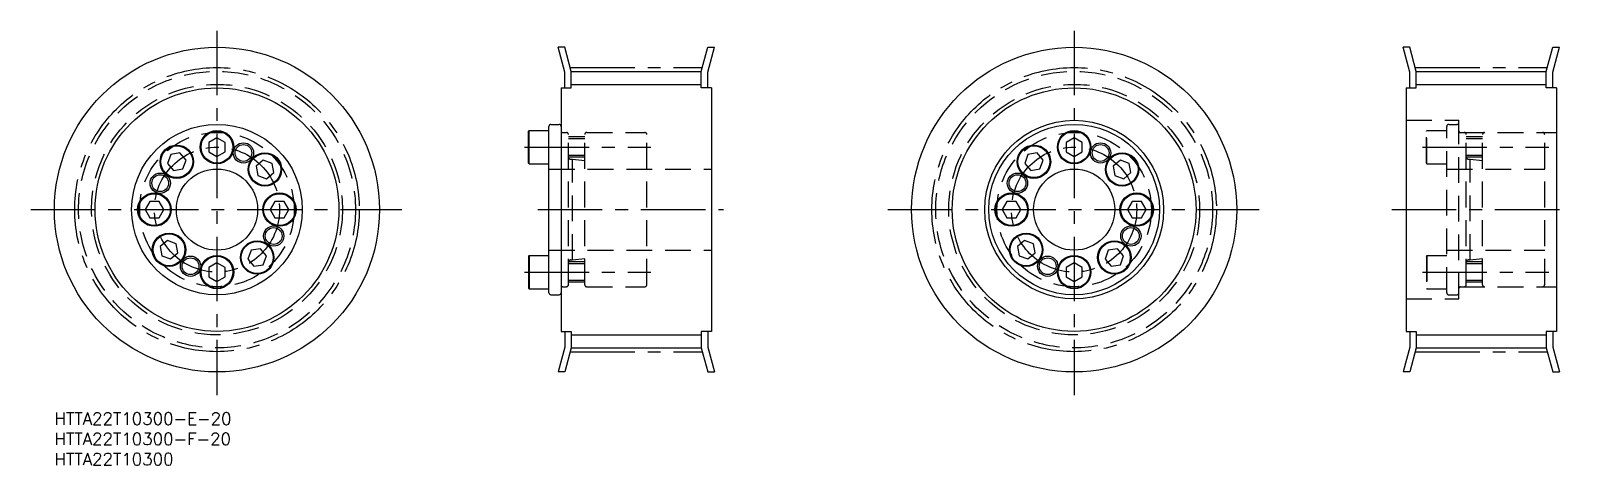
# Model space of a CAD drawing. Extents: x -6 to 373, y -13 to 94.
import ezdxf

# ---------------------------------------------------------------- set-up
doc = ezdxf.new("R2010")
doc.units = 0
doc.header["$LTSCALE"] = 0.5
doc.linetypes.add('CENTER', pattern=[50.8, 31.75, -6.35, 6.35, -6.35])
doc.linetypes.add('DASHED', pattern=[19.05, 12.7, -6.35])
for name, color, linetype in [('MSM_CENTER', 1, 'CENTER'), ('MSM_CONTINUOUS', 7, 'CONTINUOUS'), ('MSM_DASHED', 4, 'DASHED'), ('MSM_NARROW', 5, 'CONTINUOUS'), ('MSM_PART_NUMBER', 7, 'CONTINUOUS')]:
    doc.layers.add(name, color=color, linetype=linetype)
doc.styles.get("Standard").update_dxf_attribs({"font": 'txt.shx', "height": 3, "bigfont": 'bigfont.shx'})

# ---------------------------------------------------------------- blocks, each defined once
blk = doc.blocks.new('*U2')
at = {"layer": 'MSM_PART_NUMBER'}
blk.add_text('HTTA22T10300-E-20', height=3, dxfattribs=at).set_placement((0, -3))
blk = doc.blocks.new('*U3')
at = {"layer": 'MSM_PART_NUMBER'}
blk.add_text('HTTA22T10300-F-20', height=3, dxfattribs=at).set_placement((0, -8))
blk = doc.blocks.new('*U4')
at = {"layer": 'MSM_PART_NUMBER'}
blk.add_text('HTTA22T10300', height=3, dxfattribs=at).set_placement((0, -13))

msp = doc.modelspace()

# ---------------------------------------------------------------- linework, layer by layer
at = {"layer": 'MSM_CENTER'}
for p, q in [((40, 94.08), (40, 4.31)), ((250.96, 94.08), (250.96, 4.31)), ((126.95, 85.01), (159.46, 85.01)), ((334.91, 85.01), (367.41, 85.01)), ((115.7, 65.4), (146.8, 65.4)), ((336.66, 65.4), (367.76, 65.4)), ((-5.82, 50), (85.53, 50)), ((118.95, 50), (164.7, 50)), ((205.14, 50), (296.49, 50)), ((329.12, 50), (373.04, 50)), ((115.7, 34.6), (146.8, 34.6)), ((336.66, 34.6), (367.76, 34.6)), ((126.95, 14.98), (159.46, 14.98)), ((334.91, 14.98), (367.41, 14.98))]:
    msp.add_line(p, q, dxfattribs=at)
for centre, radius in [((40, 50), 35.01), ((250.96, 50), 35.01), ((40, 50), 15.4), ((250.96, 50), 15.4)]:
    msp.add_circle(centre, radius, dxfattribs=at)
at = {"layer": 'MSM_CONTINUOUS'}
for p, q in [((125.6, 83.86), (123.96, 90)), ((125.62, 90), (123.96, 90)), ((127.2, 84.07), (125.62, 90)), ((159.2, 84.07), (160.79, 90)), ((160.79, 90), (162.45, 90)), ((160.8, 83.86), (162.45, 90)), ((333.56, 83.86), (331.92, 90)), ((333.57, 90), (331.92, 90)), ((335.16, 84.07), (333.57, 90)), ((367.16, 84.07), (368.75, 90)), ((368.75, 90), (370.41, 90)), ((368.76, 83.86), (370.41, 90)), ((125.6, 80), (125.6, 83.86)), ((127.2, 84.07), (159.2, 84.07)), ((127.2, 80), (127.2, 84.07)), ((159.2, 80), (159.2, 84.07)), ((160.8, 80), (160.8, 83.86)), ((333.56, 80), (333.56, 83.86)), ((335.16, 84.07), (367.16, 84.07)), ((335.16, 80), (335.16, 84.07)), ((367.16, 80), (367.16, 84.07)), ((368.76, 80), (368.76, 83.86)), ((124.7, 80), (124.7, 20)), ((124.7, 80), (127.2, 80)), ((161.7, 80), (159.2, 80)), ((161.7, 80), (161.7, 20)), ((332.66, 80), (332.66, 20)), ((332.66, 80), (335.16, 80)), ((369.66, 80), (367.16, 80)), ((369.66, 80), (369.66, 20)), ((116.7, 69.32), (116.82, 69.52)), ((116.7, 61.48), (116.7, 69.32)), ((116.82, 69.52), (121.7, 69.52)), ((116.82, 61.27), (116.82, 69.52)), ((121.7, 29.5), (121.7, 70.5)), ((122.2, 71), (124.2, 71)), ((40, 67.71), (38, 66.55)), ((38, 66.55), (38, 64.25)), ((42, 66.55), (40, 67.71)), ((41, 67.13), (41, 67.13)), ((41.5, 66.84), (41.5, 66.84)), ((42, 64.25), (42, 66.55)), ((250.96, 67.71), (248.96, 66.55)), ((248.96, 66.55), (248.96, 64.25)), ((252.96, 66.55), (250.96, 67.71)), ((251.96, 67.13), (251.96, 67.13)), ((252.46, 66.84), (252.46, 66.84)), ((252.96, 64.25), (252.96, 66.55)), ((28.62, 63.57), (27.83, 61.4)), ((27.83, 61.4), (29.31, 59.63)), ((30.89, 63.97), (28.62, 63.57)), ((32.38, 62.2), (30.89, 63.97)), ((31.59, 60.03), (32.38, 62.2)), ((38, 64.25), (40, 63.09)), ((40, 63.09), (42, 64.25)), ((51.4, 62.17), (49.63, 60.69)), ((49.63, 60.69), (50.03, 58.41)), ((53.57, 61.38), (51.4, 62.17)), ((53.97, 59.11), (53.57, 61.38)), ((116.7, 61.48), (116.82, 61.27)), ((116.82, 61.27), (121.7, 61.27)), ((239.58, 63.57), (238.79, 61.4)), ((238.79, 61.4), (240.27, 59.63)), ((241.85, 63.97), (239.58, 63.57)), ((243.33, 62.2), (241.85, 63.97)), ((242.54, 60.03), (243.33, 62.2)), ((248.96, 64.25), (250.96, 63.09)), ((250.96, 63.09), (252.96, 64.25)), ((262.35, 62.17), (260.59, 60.69)), ((260.59, 60.69), (260.99, 58.41)), ((264.52, 61.38), (262.35, 62.17)), ((264.93, 59.11), (264.52, 61.38)), ((29.31, 59.63), (31.59, 60.03)), ((50.03, 58.41), (52.2, 57.62)), ((52.2, 57.62), (53.97, 59.11)), ((240.27, 59.63), (242.54, 60.03)), ((260.99, 58.41), (263.16, 57.62)), ((263.16, 57.62), (264.93, 59.11)), ((23.45, 52), (22.29, 50)), ((22.29, 50), (23.45, 48)), ((25.75, 52), (23.45, 52)), ((26.91, 50), (25.75, 52)), ((25.75, 48), (26.91, 50)), ((54.25, 52), (53.09, 50)), ((53.09, 50), (54.25, 48)), ((56.55, 52), (54.25, 52)), ((57.71, 50), (56.55, 52)), ((56.55, 48), (57.71, 50)), ((234.4, 52), (233.25, 50)), ((233.25, 50), (234.4, 48)), ((236.71, 52), (234.4, 52)), ((237.87, 50), (236.71, 52)), ((236.71, 48), (237.87, 50)), ((265.2, 52), (264.05, 50)), ((264.05, 50), (265.2, 48)), ((267.51, 52), (265.2, 52)), ((268.67, 50), (267.51, 52)), ((267.51, 48), (268.67, 50)), ((23.45, 48), (25.75, 48)), ((54.25, 48), (56.55, 48)), ((234.4, 48), (236.71, 48)), ((265.2, 48), (267.51, 48)), ((27.8, 42.38), (26.03, 40.89)), ((29.97, 41.59), (27.8, 42.38)), ((238.76, 42.38), (236.99, 40.89)), ((240.93, 41.59), (238.76, 42.38)), ((26.03, 40.89), (26.43, 38.62)), ((26.43, 38.62), (28.6, 37.83)), ((28.6, 37.83), (30.37, 39.31)), ((30.37, 39.31), (29.97, 41.59)), ((48.41, 39.97), (47.62, 37.8)), ((50.69, 40.37), (48.41, 39.97)), ((52.17, 38.6), (50.69, 40.37)), ((51.38, 36.43), (52.17, 38.6)), ((116.7, 38.52), (116.82, 38.72)), ((116.7, 38.52), (116.7, 30.68)), ((116.82, 38.72), (121.7, 38.72)), ((116.82, 38.72), (116.82, 30.47)), ((236.99, 40.89), (237.39, 38.62)), ((237.39, 38.62), (239.56, 37.83)), ((239.56, 37.83), (241.33, 39.31)), ((241.33, 39.31), (240.93, 41.59)), ((259.37, 39.97), (258.58, 37.8)), ((261.65, 40.37), (259.37, 39.97)), ((263.13, 38.6), (261.65, 40.37)), ((262.34, 36.43), (263.13, 38.6)), ((40, 36.91), (38, 35.75)), ((38, 35.75), (38, 33.45)), ((42, 35.75), (40, 36.91)), ((42, 33.45), (42, 35.75)), ((47.62, 37.8), (49.11, 36.03)), ((49.11, 36.03), (51.38, 36.43)), ((250.96, 36.91), (248.96, 35.75)), ((248.96, 35.75), (248.96, 33.45)), ((252.96, 35.75), (250.96, 36.91)), ((252.96, 33.45), (252.96, 35.75)), ((258.58, 37.8), (260.07, 36.03)), ((260.07, 36.03), (262.34, 36.43)), ((38, 33.45), (40, 32.29)), ((40, 32.29), (42, 33.45)), ((116.7, 30.68), (116.82, 30.47)), ((116.82, 30.47), (121.7, 30.47)), ((248.96, 33.45), (250.96, 32.29)), ((250.96, 32.29), (252.96, 33.45)), ((122.2, 29), (124.2, 29)), ((124.7, 20), (127.2, 20)), ((125.6, 20), (125.6, 16.14)), ((127.2, 20), (127.2, 15.92)), ((159.2, 20), (159.2, 15.92)), ((161.7, 20), (159.2, 20)), ((160.8, 20), (160.8, 16.14)), ((332.66, 20), (335.16, 20)), ((333.56, 20), (333.56, 16.13)), ((335.16, 20), (335.16, 15.92)), ((367.16, 20), (367.16, 15.92)), ((369.66, 20), (367.16, 20)), ((368.76, 20), (368.76, 16.13)), ((125.6, 16.14), (123.96, 10)), ((127.2, 15.92), (125.62, 10)), ((127.2, 15.92), (159.2, 15.92)), ((159.2, 15.92), (160.79, 10)), ((160.8, 16.14), (162.45, 10)), ((333.56, 16.13), (331.92, 10)), ((335.16, 15.92), (333.57, 10)), ((335.16, 15.92), (367.16, 15.92)), ((367.16, 15.92), (368.75, 10)), ((368.76, 16.13), (370.41, 10)), ((125.62, 10), (123.96, 10)), ((160.79, 10), (162.45, 10)), ((333.57, 10), (331.92, 10)), ((368.75, 10), (370.41, 10))]:
    msp.add_line(p, q, dxfattribs=at)
for centre, radius in [((40, 50), 40), ((250.96, 50), 40), ((40, 50), 30), ((250.96, 50), 30), ((250.96, 50), 22), ((40, 50), 21), ((40, 65.4), 4.12), ((40, 65.4), 3.92), ((250.96, 50), 21), ((250.96, 65.4), 4.12), ((250.96, 65.4), 3.92), ((30.1, 61.8), 4.12), ((30.1, 61.8), 3.92), ((46.51, 63.96), 2.07), ((241.06, 61.8), 4.12), ((241.06, 61.8), 3.92), ((257.47, 63.96), 2.07), ((51.8, 59.9), 4.12), ((51.8, 59.9), 3.92), ((262.76, 59.9), 4.12), ((262.76, 59.9), 3.92), ((26.04, 56.51), 2.07), ((40, 50), 10), ((237, 56.51), 2.07), ((250.96, 50), 10), ((24.6, 50), 4.12), ((24.6, 50), 3.92), ((55.4, 50), 4.12), ((55.4, 50), 3.92), ((235.56, 50), 4.12), ((235.56, 50), 3.92), ((266.36, 50), 4.12), ((266.36, 50), 3.92), ((53.96, 43.49), 2.07), ((264.92, 43.49), 2.07), ((28.2, 40.1), 4.12), ((28.2, 40.1), 3.92), ((49.9, 38.2), 4.12), ((49.9, 38.2), 3.92), ((239.16, 40.1), 4.12), ((239.16, 40.1), 3.92), ((260.86, 38.2), 4.12), ((260.86, 38.2), 3.92), ((33.49, 36.04), 2.07), ((40, 34.6), 4.12), ((40, 34.6), 3.92), ((244.45, 36.04), 2.07), ((250.96, 34.6), 4.12), ((250.96, 34.6), 3.92)]:
    msp.add_circle(centre, radius, dxfattribs=at)
for centre, start, end in [((122.2, 70.5), 90, 180), ((124.2, 70.5), 0, 90), ((122.2, 29.5), 180, 270), ((124.2, 29.5), 270, 0)]:
    msp.add_arc(centre, 0.5, start, end, dxfattribs=at)
at = {"layer": 'MSM_DASHED'}
for p, q in [((332.66, 72), (345.66, 72)), ((345.66, 28), (345.66, 72)), ((125.11, 69), (126, 69)), ((126.5, 31.5), (126.5, 68.5)), ((130.5, 31.5), (130.5, 68.5)), ((131, 69), (145.3, 69)), ((145.8, 31.5), (145.8, 68.5)), ((337.66, 69.32), (337.78, 69.52)), ((337.66, 61.48), (337.66, 69.32)), ((337.78, 69.52), (342.66, 69.52)), ((337.78, 61.27), (337.78, 69.52)), ((342.66, 29.5), (342.66, 70.5)), ((343.16, 71), (345.16, 71)), ((345.66, 69), (369.66, 69)), ((346.07, 69), (346.96, 69)), ((347.46, 31.5), (347.46, 68.5)), ((351.46, 31.5), (351.46, 68.5)), ((366.76, 31.5), (366.76, 68.5)), ((130.5, 67.9), (126.5, 67.9)), ((130.5, 67.47), (126.5, 67.47)), ((351.46, 67.9), (347.46, 67.9)), ((351.46, 67.47), (347.46, 67.47)), ((130.5, 63.33), (126.5, 63.33)), ((130.5, 62.9), (126.5, 62.9)), ((127.1, 62.4), (127.5, 62.4)), ((127.5, 37.6), (127.5, 62.4)), ((127.5, 62.4), (130.5, 62.07)), ((337.66, 61.48), (337.78, 61.27)), ((337.78, 61.27), (342.66, 61.27)), ((351.46, 63.33), (347.46, 63.33)), ((351.46, 62.9), (347.46, 62.9)), ((348.06, 62.4), (348.46, 62.4)), ((348.46, 37.6), (348.46, 62.4)), ((348.46, 62.4), (351.46, 62.07)), ((121.7, 60), (161.7, 60)), ((342.66, 60), (366.76, 60)), ((121.7, 40), (161.7, 40)), ((127.5, 37.6), (130.5, 37.93)), ((337.66, 38.52), (337.78, 38.72)), ((337.66, 38.52), (337.66, 30.68)), ((337.78, 38.72), (342.66, 38.72)), ((337.78, 38.72), (337.78, 30.47)), ((342.66, 40), (366.76, 40)), ((348.46, 37.6), (351.46, 37.93)), ((130.5, 37.1), (126.5, 37.1)), ((130.5, 36.67), (126.5, 36.67)), ((127.1, 37.6), (127.5, 37.6)), ((351.46, 37.1), (347.46, 37.1)), ((351.46, 36.67), (347.46, 36.67)), ((348.06, 37.6), (348.46, 37.6)), ((125.11, 31), (126, 31)), ((130.5, 32.53), (126.5, 32.53)), ((130.5, 32.1), (126.5, 32.1)), ((131, 31), (145.3, 31)), ((337.66, 30.68), (337.78, 30.47)), ((337.78, 30.47), (342.66, 30.47)), ((345.66, 31), (369.66, 31)), ((346.07, 31), (346.96, 31)), ((351.46, 32.53), (347.46, 32.53)), ((351.46, 32.1), (347.46, 32.1)), ((332.66, 28), (345.66, 28)), ((343.16, 29), (345.16, 29))]:
    msp.add_line(p, q, dxfattribs=at)
for centre, radius in [((40, 50), 34.07), ((250.96, 50), 34.07), ((40, 50), 30.87), ((250.96, 50), 30.87), ((40, 50), 19), ((250.96, 50), 19)]:
    msp.add_circle(centre, radius, dxfattribs=at)
for centre, radius, start, end in [((125.11, 69.41), 0.41, 180, 270), ((126, 68.5), 0.5, 0, 90), ((131, 68.5), 0.5, 90, 180), ((145.3, 68.5), 0.5, 0, 90), ((343.16, 70.5), 0.5, 90, 180), ((345.16, 70.5), 0.5, 0, 90), ((346.07, 69.41), 0.41, 180, 270), ((346.96, 68.5), 0.5, 0, 90), ((351.96, 68.5), 0.5, 90, 180), ((366.26, 68.5), 0.5, 0, 90), ((127.1, 63), 0.6, 180.0007, 270), ((348.06, 63), 0.6, 180.0007, 270), ((127.1, 37), 0.6, 90, 179.9993), ((348.06, 37), 0.6, 90, 179.9993), ((125.11, 30.59), 0.41, 90, 180), ((126, 31.5), 0.5, 270, 0), ((131, 31.5), 0.5, 180, 270), ((145.3, 31.5), 0.5, 270, 0), ((346.07, 30.59), 0.41, 90, 180), ((346.96, 31.5), 0.5, 270, 0), ((351.96, 31.5), 0.5, 180, 270), ((366.26, 31.5), 0.5, 270, 0), ((343.16, 29.5), 0.5, 180, 270), ((345.16, 29.5), 0.5, 270, 0)]:
    msp.add_arc(centre, radius, start, end, dxfattribs=at)
at = {"layer": 'MSM_NARROW'}
for p, q in [((127.2, 80.87), (159.2, 80.87)), ((335.16, 80.87), (367.16, 80.87)), ((127.2, 19.12), (159.2, 19.12)), ((335.16, 19.12), (367.16, 19.12))]:
    msp.add_line(p, q, dxfattribs=at)
for centre in [(46.51, 63.96), (257.47, 63.96), (26.04, 56.51), (237, 56.51), (53.96, 43.49), (264.92, 43.49), (33.49, 36.04), (244.45, 36.04)]:
    msp.add_circle(centre, 2.5, dxfattribs=at)

# ---------------------------------------------------------------- block references
at = {"layer": 'MSM_CONTINUOUS'}
for name in ['*U2', '*U3', '*U4']:
    msp.add_blockref(name, (0, 0), dxfattribs=at)

doc.saveas('drawing.dxf')
